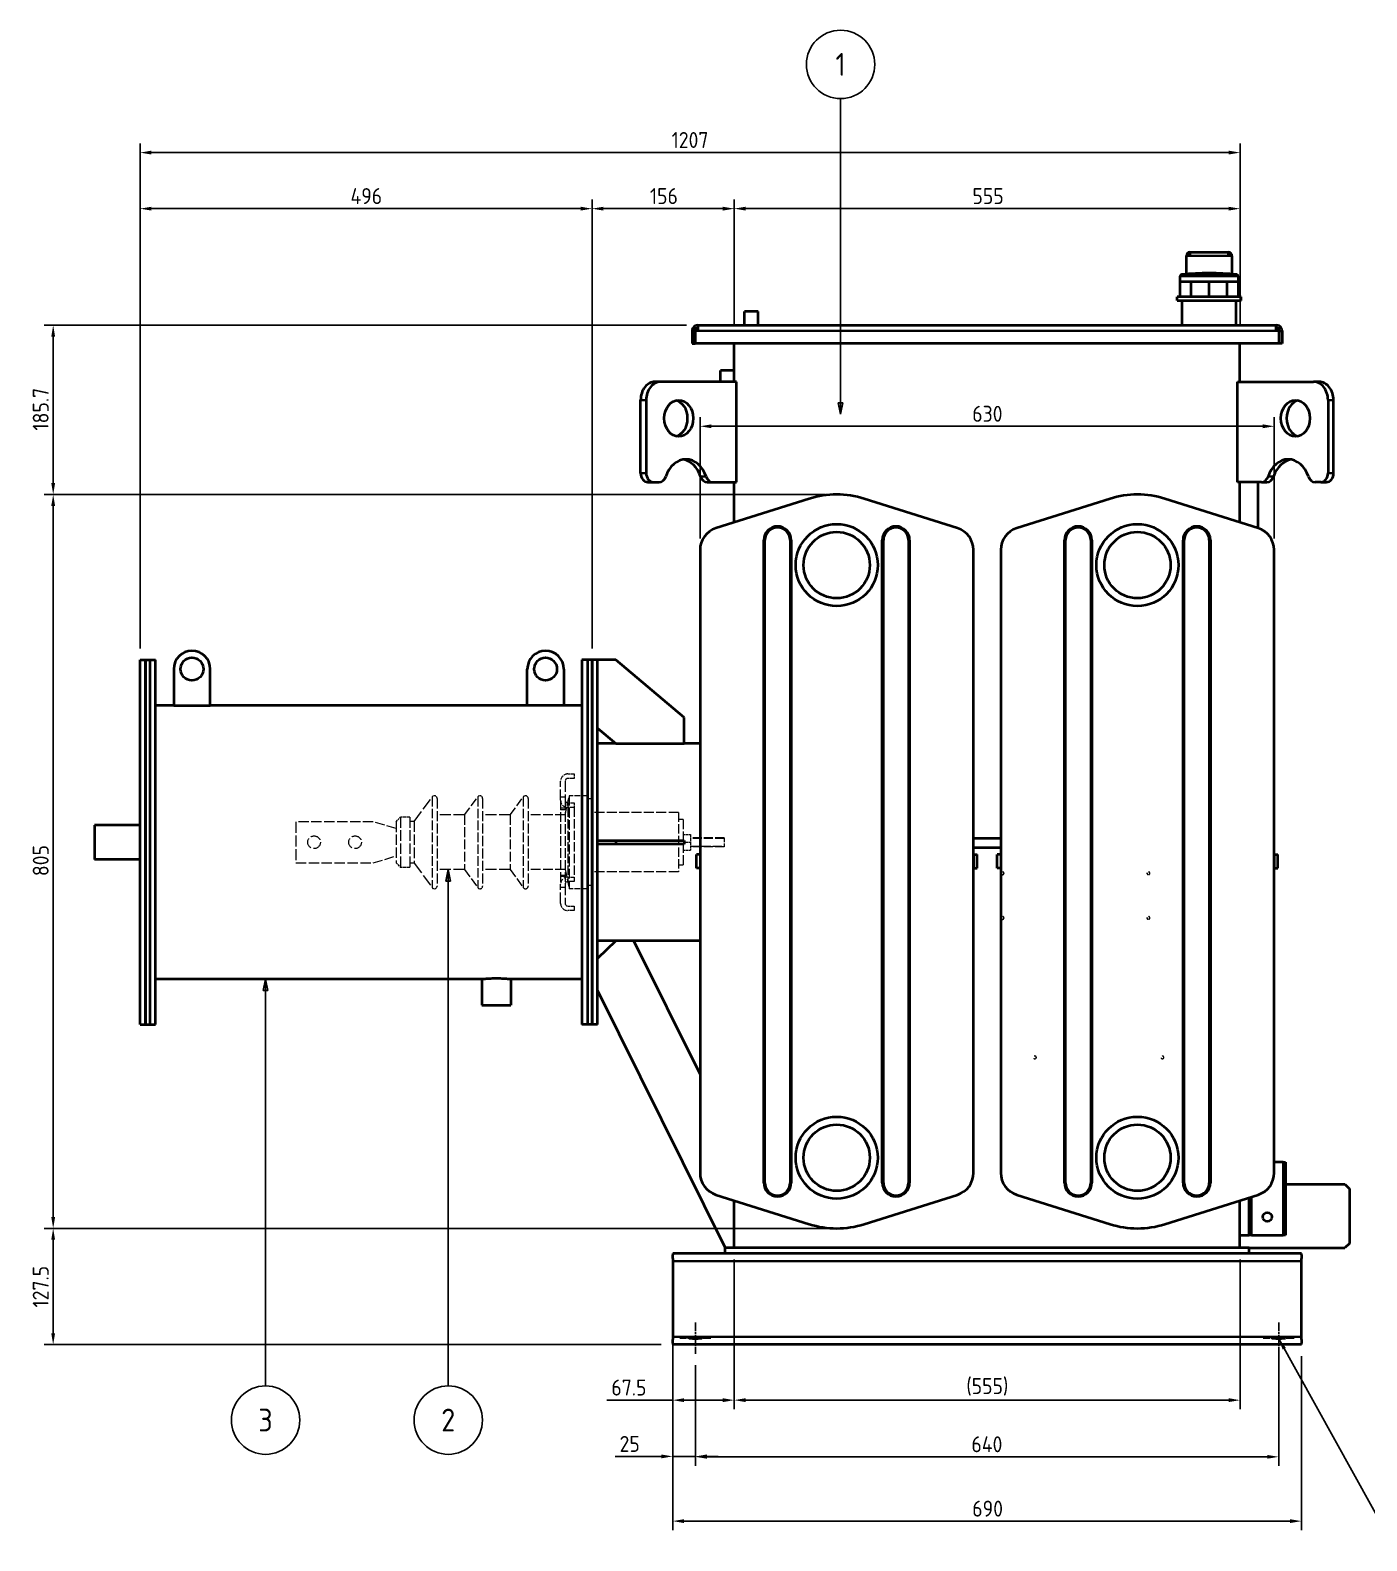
# Model space of a CAD drawing. Header units: millimetres. Extents: x 0 to 5945, y 0 to 4205.
# Drawn here: x 1477 to 2943, y 1028 to 2684 of the extents above; entities that cross this region are included whole.
import ezdxf

# ---------------------------------------------------------------- set-up
doc = ezdxf.new("R2010")
doc.units = ezdxf.units.MM
doc.header["$LTSCALE"] = 5
doc.linetypes.add('CHAIN', pattern=[0.3543, 0.2362, -0.0295, 0.0591, -0.0295])
doc.linetypes.add('DASHED', pattern=[0.2067, 0.1654, -0.0413])
for name, color, linetype, lineweight in [('가려진 것(ISO)', 2, 'DASHED', 18), ('가려진 좁은 것(ISO)', 2, 'DASHED', 18), ('가시적인 것(ISO)', 3, 'Continuous', 40), ('가시적인 좁은 것(ISO)', 3, 'Continuous', 35), ('기호(ISO)', 5, 'Continuous', 25), ('중심 표식(ISO)', 1, 'Continuous', 25), ('치수(ISO)', 2, 'Continuous', 25)]:
    doc.layers.add(name, color=color, linetype=linetype, lineweight=lineweight)
doc.styles.add('부품번호텍스트_PSTEK_POSCO', font='isocp.shx')
doc.styles.add('치수 텍스트_PSTEK_POSCO', font='isocp.shx')
doc.dimstyles.new('치수_PSTEK_POSCO', dxfattribs={"dimscale": 5, "dimtxt": 3.5, "dimasz": 2.5, "dimexe": 2, "dimexo": 2.5, "dimgap": 1, "dimtad": 1, "dimrnd": 1e-08, "dimdsep": 46, "dimtxsty": '치수 텍스트_PSTEK_POSCO', "dimcen": 0.09, "dimdle": 10, "dimclrd": 7, "dimclre": 7, "dimclrt": 2, "dimadec": 1, "dimazin": 2, "dimtfac": 1, "dimtmove": 0, "dimatfit": 3, "dimfxl": 0, "dimtolj": 1, "dimlwd": -1, "dimlwe": -1, "dimarcsym": 0})
doc.dimstyles.new('치수_PSTEK_POSCO$7', dxfattribs={"dimscale": 5, "dimtxt": 3.5, "dimasz": 2.5, "dimexe": 2, "dimexo": 2.5, "dimgap": 1, "dimtad": 1, "dimrnd": 1e-08, "dimdsep": 46, "dimtxsty": '치수 텍스트_PSTEK_POSCO', "dimcen": 0.09, "dimdle": 10, "dimclrd": 7, "dimclre": 7, "dimclrt": 2, "dimadec": 1, "dimazin": 2, "dimtfac": 1, "dimtmove": 0, "dimatfit": 3, "dimfxl": 0, "dimtolj": 1, "dimlwd": -1, "dimlwe": -1, "dimarcsym": 0})

# ---------------------------------------------------------------- blocks, each defined once
blk = doc.blocks.new('*D21')
at = {"layer": 'Defpoints', "color": 0}
for p in [(2249.2, 2488.7), (2249.2, 2348.7), (2093.2, 1993.7)]:
    blk.add_point(p, dxfattribs=at)
at = {"layer": '치수(ISO)', "color": 7}
for p, q in [((2093.2, 2006.2), (2093.2, 2498.7)), ((2105.7, 2488.7), (2236.7, 2488.7)), ((2249.2, 2361.2), (2249.2, 2498.7))]:
    blk.add_line(p, q, dxfattribs=at)
for points in [[(2105.7, 2490.8), (2105.7, 2486.6), (2093.2, 2488.7)], [(2236.7, 2490.8), (2236.7, 2486.6), (2249.2, 2488.7)]]:
    blk.add_solid(points, dxfattribs=at)
at = {"layer": '치수(ISO)', "color": 2, "insert": (2156.7, 2502.5), "char_height": 17.5, "attachment_point": 4, "style": '치수 텍스트_PSTEK_POSCO'}
blk.add_mtext('\\A1;156', dxfattribs=at)
blk = doc.blocks.new('*D22')
at = {"layer": 'Defpoints', "color": 0}
for p in [(2804.2, 2488.7), (2249.2, 2348.7), (2804.2, 2348.7)]:
    blk.add_point(p, dxfattribs=at)
at = {"layer": '치수(ISO)', "color": 7}
for p, q in [((2249.2, 2361.2), (2249.2, 2498.7)), ((2261.7, 2488.7), (2791.7, 2488.7)), ((2804.2, 2361.2), (2804.2, 2498.7))]:
    blk.add_line(p, q, dxfattribs=at)
for points in [[(2261.7, 2490.8), (2261.7, 2486.6), (2249.2, 2488.7)], [(2791.7, 2490.8), (2791.7, 2486.6), (2804.2, 2488.7)]]:
    blk.add_solid(points, dxfattribs=at)
at = {"layer": '치수(ISO)', "color": 2, "insert": (2510.6, 2502.5), "char_height": 17.5, "attachment_point": 4, "style": '치수 텍스트_PSTEK_POSCO'}
blk.add_mtext('\\A1;555', dxfattribs=at)
blk = doc.blocks.new('*D23')
at = {"layer": 'Defpoints', "color": 0}
for p in [(2093.2, 2488.7), (1597.2, 1993.7), (2093.2, 1993.7)]:
    blk.add_point(p, dxfattribs=at)
at = {"layer": '치수(ISO)', "color": 7}
for p, q in [((1597.2, 2006.2), (1597.2, 2498.7)), ((1609.7, 2488.7), (2080.7, 2488.7)), ((2093.2, 2006.2), (2093.2, 2498.7))]:
    blk.add_line(p, q, dxfattribs=at)
for points in [[(1609.7, 2490.8), (1609.7, 2486.6), (1597.2, 2488.7)], [(2080.7, 2490.8), (2080.7, 2486.6), (2093.2, 2488.7)]]:
    blk.add_solid(points, dxfattribs=at)
at = {"layer": '치수(ISO)', "color": 2, "insert": (1828.1, 2502.5), "char_height": 17.5, "attachment_point": 4, "style": '치수 텍스트_PSTEK_POSCO'}
blk.add_mtext('\\A1;496', dxfattribs=at)
blk = doc.blocks.new('*D29')
at = {"layer": 'Defpoints', "color": 0}
for p in [(2846.7, 1249.2), (2206.7, 1232.8), (2846.7, 1119.6)]:
    blk.add_point(p, dxfattribs=at)
at = {"layer": '치수(ISO)', "color": 7}
for p, q in [((2846.7, 1236.7), (2846.7, 1109.6)), ((2206.7, 1220.3), (2206.7, 1109.6)), ((2219.2, 1119.6), (2834.2, 1119.6))]:
    blk.add_line(p, q, dxfattribs=at)
for points in [[(2219.2, 1121.7), (2219.2, 1117.6), (2206.7, 1119.6)], [(2834.2, 1121.7), (2834.2, 1117.6), (2846.7, 1119.6)]]:
    blk.add_solid(points, dxfattribs=at)
at = {"layer": '치수(ISO)', "color": 2, "insert": (2509.5, 1133.4), "char_height": 17.5, "attachment_point": 4, "style": '치수 텍스트_PSTEK_POSCO'}
blk.add_mtext('\\A1;640', dxfattribs=at)
blk = doc.blocks.new('*D30')
at = {"layer": 'Defpoints', "color": 0}
for p in [(2181.7, 1242.7), (2871.7, 1242.7), (2181.7, 1049.1)]:
    blk.add_point(p, dxfattribs=at)
at = {"layer": '치수(ISO)', "color": 7}
for p, q in [((2181.7, 1230.2), (2181.7, 1039.1)), ((2871.7, 1230.2), (2871.7, 1039.1)), ((2859.2, 1049.1), (2194.2, 1049.1))]:
    blk.add_line(p, q, dxfattribs=at)
for points in [[(2194.2, 1051.2), (2194.2, 1047), (2181.7, 1049.1)], [(2859.2, 1051.2), (2859.2, 1047), (2871.7, 1049.1)]]:
    blk.add_solid(points, dxfattribs=at)
at = {"layer": '치수(ISO)', "color": 2, "insert": (2510.4, 1062.8), "char_height": 17.5, "attachment_point": 4, "style": '치수 텍스트_PSTEK_POSCO'}
blk.add_mtext('\\A1;690', dxfattribs=at)
blk = doc.blocks.new('*D31')
at = {"layer": 'Defpoints', "color": 0}
for p in [(2249.2, 1348.7), (2181.7, 1242.7), (2249.2, 1181.8)]:
    blk.add_point(p, dxfattribs=at)
at = {"layer": '치수(ISO)', "color": 7}
for p, q in [((2249.2, 1336.2), (2249.2, 1171.8)), ((2181.7, 1230.2), (2181.7, 1171.8)), ((2181.7, 1181.8), (2109.4, 1181.8)), ((2236.7, 1181.8), (2194.2, 1181.8))]:
    blk.add_line(p, q, dxfattribs=at)
for points in [[(2194.2, 1183.9), (2194.2, 1179.7), (2181.7, 1181.8)], [(2236.7, 1183.9), (2236.7, 1179.7), (2249.2, 1181.8)]]:
    blk.add_solid(points, dxfattribs=at)
at = {"layer": '치수(ISO)', "color": 2, "insert": (2114.4, 1195.6), "char_height": 17.5, "attachment_point": 4, "style": '치수 텍스트_PSTEK_POSCO'}
blk.add_mtext('\\A1;67.5', dxfattribs=at)
blk = doc.blocks.new('*D32')
at = {"layer": 'Defpoints', "color": 0}
for p in [(2249.2, 1348.7), (2804.2, 1348.7), (2804.2, 1181.8)]:
    blk.add_point(p, dxfattribs=at)
at = {"layer": '치수(ISO)', "color": 7}
for p, q in [((2249.2, 1336.2), (2249.2, 1171.8)), ((2804.2, 1336.2), (2804.2, 1171.8)), ((2261.7, 1181.8), (2791.7, 1181.8))]:
    blk.add_line(p, q, dxfattribs=at)
for points in [[(2261.7, 1183.9), (2261.7, 1179.7), (2249.2, 1181.8)], [(2791.7, 1183.9), (2791.7, 1179.7), (2804.2, 1181.8)]]:
    blk.add_solid(points, dxfattribs=at)
at = {"layer": '치수(ISO)', "color": 2, "insert": (2503.9, 1196.4), "char_height": 17.5, "attachment_point": 4, "style": '치수 텍스트_PSTEK_POSCO'}
blk.add_mtext('\\A1;(555)', dxfattribs=at)
blk = doc.blocks.new('*D33')
at = {"layer": 'Defpoints', "color": 0}
for p in [(2181.7, 1259.3), (2206.7, 1232.8), (2206.7, 1120.1)]:
    blk.add_point(p, dxfattribs=at)
at = {"layer": '치수(ISO)', "color": 7}
for p, q in [((2181.7, 1246.8), (2181.7, 1110.1)), ((2206.7, 1220.3), (2206.7, 1110.1)), ((2169.2, 1120.1), (2118.4, 1120.1)), ((2206.7, 1120.1), (2181.7, 1120.1)), ((2219.2, 1120.1), (2231.7, 1120.1))]:
    blk.add_line(p, q, dxfattribs=at)
for points in [[(2169.2, 1122.2), (2169.2, 1118), (2181.7, 1120.1)], [(2219.2, 1122.2), (2219.2, 1118), (2206.7, 1120.1)]]:
    blk.add_solid(points, dxfattribs=at)
at = {"layer": '치수(ISO)', "color": 2, "insert": (2123.4, 1133.8), "char_height": 17.5, "attachment_point": 4, "style": '치수 텍스트_PSTEK_POSCO'}
blk.add_mtext('\\A1;25', dxfattribs=at)
blk = doc.blocks.new('*D50')
at = {"layer": 'Defpoints', "color": 0}
for p in [(1501.9, 1370.2), (2361.7, 1370.2), (2181.7, 1242.7)]:
    blk.add_point(p, dxfattribs=at)
at = {"layer": '치수(ISO)', "color": 7}
for p, q in [((2349.2, 1370.2), (1491.9, 1370.2)), ((1501.9, 1255.2), (1501.9, 1357.7)), ((2169.2, 1242.7), (1491.9, 1242.7))]:
    blk.add_line(p, q, dxfattribs=at)
for points in [[(1499.8, 1357.7), (1504, 1357.7), (1501.9, 1370.2)], [(1499.8, 1255.2), (1504, 1255.2), (1501.9, 1242.7)]]:
    blk.add_solid(points, dxfattribs=at)
at = {"layer": '치수(ISO)', "color": 2, "insert": (1488.2, 1283.4), "char_height": 17.5, "attachment_point": 4, "rotation": 90, "style": '치수 텍스트_PSTEK_POSCO'}
blk.add_mtext('\\A1;127.5', dxfattribs=at)
blk = doc.blocks.new('*D51')
at = {"layer": 'Defpoints', "color": 0}
for p in [(1501.9, 2360.9), (2209.4, 2360.9), (2361.7, 2175.2)]:
    blk.add_point(p, dxfattribs=at)
at = {"layer": '치수(ISO)', "color": 7}
for p, q in [((2196.9, 2360.9), (1491.9, 2360.9)), ((1501.9, 2187.7), (1501.9, 2348.4)), ((2349.2, 2175.2), (1491.9, 2175.2))]:
    blk.add_line(p, q, dxfattribs=at)
for points in [[(1499.8, 2348.4), (1504, 2348.4), (1501.9, 2360.9)], [(1499.8, 2187.7), (1504, 2187.7), (1501.9, 2175.2)]]:
    blk.add_solid(points, dxfattribs=at)
at = {"layer": '치수(ISO)', "color": 2, "insert": (1488.2, 2245.3), "char_height": 17.5, "attachment_point": 4, "rotation": 90, "style": '치수 텍스트_PSTEK_POSCO'}
blk.add_mtext('\\A1;185.7', dxfattribs=at)
blk = doc.blocks.new('*D52')
at = {"layer": 'Defpoints', "color": 0}
for p in [(2841.7, 2250), (2211.7, 2114.4), (2841.7, 2114.4)]:
    blk.add_point(p, dxfattribs=at)
at = {"layer": '치수(ISO)', "color": 7}
for p, q in [((2211.7, 2126.9), (2211.7, 2260)), ((2841.7, 2126.9), (2841.7, 2260)), ((2224.2, 2250), (2829.2, 2250))]:
    blk.add_line(p, q, dxfattribs=at)
for points in [[(2224.2, 2252.1), (2224.2, 2247.9), (2211.7, 2250)], [(2829.2, 2252.1), (2829.2, 2247.9), (2841.7, 2250)]]:
    blk.add_solid(points, dxfattribs=at)
at = {"layer": '치수(ISO)', "color": 2, "insert": (2510.4, 2263.7), "char_height": 17.5, "attachment_point": 4, "style": '치수 텍스트_PSTEK_POSCO'}
blk.add_mtext('\\A1;630', dxfattribs=at)
blk = doc.blocks.new('*D53')
at = {"layer": 'Defpoints', "color": 0}
for p in [(2361.7, 2175.2), (1501.9, 1370.2), (2361.7, 1370.2)]:
    blk.add_point(p, dxfattribs=at)
at = {"layer": '치수(ISO)', "color": 7}
for p, q in [((2349.2, 2175.2), (1491.9, 2175.2)), ((1501.9, 2162.7), (1501.9, 1382.7)), ((2349.2, 1370.2), (1491.9, 1370.2))]:
    blk.add_line(p, q, dxfattribs=at)
for points in [[(1499.8, 2162.7), (1504, 2162.7), (1501.9, 2175.2)], [(1499.8, 1382.7), (1504, 1382.7), (1501.9, 1370.2)]]:
    blk.add_solid(points, dxfattribs=at)
at = {"layer": '치수(ISO)', "color": 2, "insert": (1488.2, 1756.6), "char_height": 17.5, "attachment_point": 4, "rotation": 90, "style": '치수 텍스트_PSTEK_POSCO'}
blk.add_mtext('\\A1;805', dxfattribs=at)
blk = doc.blocks.new('*D54')
at = {"layer": 'Defpoints', "color": 0}
for p in [(1597.2, 2550.2), (2804.2, 2348.7), (1597.2, 1993.7)]:
    blk.add_point(p, dxfattribs=at)
at = {"layer": '치수(ISO)', "color": 7}
for p, q in [((1597.2, 2006.2), (1597.2, 2560.2)), ((2804.2, 2361.2), (2804.2, 2560.2)), ((2791.7, 2550.2), (1609.7, 2550.2))]:
    blk.add_line(p, q, dxfattribs=at)
for points in [[(1609.7, 2552.3), (1609.7, 2548.1), (1597.2, 2550.2)], [(2791.7, 2552.3), (2791.7, 2548.1), (2804.2, 2550.2)]]:
    blk.add_solid(points, dxfattribs=at)
at = {"layer": '치수(ISO)', "color": 2, "insert": (2180.5, 2564), "char_height": 17.5, "attachment_point": 4, "style": '치수 텍스트_PSTEK_POSCO'}
blk.add_mtext('\\A1;1207', dxfattribs=at)

msp = doc.modelspace()

# ---------------------------------------------------------------- linework, layer by layer
at = {"layer": '가려진 것(ISO)', "ltscale": 14.274125}
for p, q in [((2058.704, 1839.858), (2058.704, 1860.721)), ((2063.704, 1860.721), (2063.704, 1839.858)), ((2058.704, 1726.721), (2058.704, 1747.584)), ((2063.704, 1747.584), (2063.704, 1726.721))]:
    msp.add_line(p, q, dxfattribs=at)
at = {"layer": '가려진 것(ISO)', "ltscale": 2.666475}
for p, q in [((2066.704, 1868.721), (2073.704, 1868.721)), ((2073.704, 1863.721), (2066.704, 1863.721)), ((2066.704, 1836.858), (2073.704, 1836.858)), ((2073.704, 1831.858), (2066.704, 1831.858)), ((2194.168, 1793.721), (2201.168, 1793.721)), ((2066.704, 1755.584), (2073.704, 1755.584)), ((2073.704, 1750.584), (2066.704, 1750.584)), ((2066.704, 1723.721), (2073.704, 1723.721)), ((2073.704, 1718.721), (2066.704, 1718.721))]:
    msp.add_line(p, q, dxfattribs=at)
at = {"layer": '가려진 것(ISO)', "ltscale": 2.693548}
for p, q in [((2073.704, 1868.721), (2073.704, 1863.721)), ((2073.704, 1836.858), (2073.704, 1831.858)), ((1878.168, 1816.221), (1883.168, 1821.221)), ((1878.168, 1771.221), (1883.168, 1766.221)), ((2073.704, 1755.584), (2073.704, 1750.584)), ((2073.704, 1723.721), (2073.704, 1718.721))]:
    msp.add_line(p, q, dxfattribs=at)
at = {"layer": '가려진 것(ISO)', "ltscale": 16.110058}
for p, q in [((1898.168, 1816.545), (1917.74, 1843.485)), ((1898.168, 1770.898), (1917.74, 1743.958))]:
    msp.add_line(p, q, dxfattribs=at)
at = {"layer": '가려진 것(ISO)', "ltscale": 13.26441}
for p, q in [((1923.168, 1841.721), (1923.168, 1745.721)), ((1973.168, 1841.721), (1973.168, 1745.721)), ((2023.168, 1841.721), (2023.168, 1745.721))]:
    msp.add_line(p, q, dxfattribs=at)
at = {"layer": '가려진 것(ISO)', "ltscale": 11.818505}
for p, q in [((1953.382, 1823.721), (1967.74, 1843.485)), ((2003.382, 1823.721), (2017.74, 1843.485)), ((1953.382, 1763.721), (1967.74, 1743.958)), ((2003.382, 1763.721), (2017.74, 1743.958))]:
    msp.add_line(p, q, dxfattribs=at)
at = {"layer": '가려진 것(ISO)', "ltscale": 1.904597}
for p, q in [((2063.704, 1843.208), (2058.704, 1843.208)), ((2093.168, 1841.221), (2088.168, 1841.221)), ((2063.704, 1831.208), (2058.704, 1831.208)), ((2058.704, 1829.721), (2063.704, 1829.721)), ((1898.168, 1816.545), (1893.168, 1816.545)), ((2193.168, 1818.721), (2188.168, 1818.721)), ((1898.168, 1770.898), (1893.168, 1770.898)), ((2058.704, 1757.721), (2063.704, 1757.721)), ((2193.168, 1768.721), (2188.168, 1768.721)), ((2063.704, 1756.234), (2058.704, 1756.234)), ((2063.704, 1744.234), (2058.704, 1744.234)), ((2093.168, 1746.221), (2088.168, 1746.221))]:
    msp.add_line(p, q, dxfattribs=at)
at = {"layer": '가려진 것(ISO)', "ltscale": 12.754741}
for p, q in [((2058.704, 1839.858), (2058.704, 1747.584)), ((2063.704, 1839.858), (2063.704, 1747.584))]:
    msp.add_line(p, q, dxfattribs=at)
at = {"layer": '가려진 것(ISO)', "ltscale": 10.386624}
for p, q in [((2063.704, 1823.721), (2068.168, 1844.721)), ((2063.704, 1763.721), (2068.168, 1742.721))]:
    msp.add_line(p, q, dxfattribs=at)
at = {"layer": '가려진 것(ISO)', "ltscale": 12.918983}
msp.add_line((2068.168, 1844.721), (2068.168, 1742.721), dxfattribs=at)
at = {"layer": '가려진 것(ISO)', "ltscale": 7.618686}
for p, q in [((2088.168, 1844.721), (2068.168, 1844.721)), ((2088.168, 1742.721), (2068.168, 1742.721))]:
    msp.add_line(p, q, dxfattribs=at)
at = {"layer": '가려진 것(ISO)', "ltscale": 14.617334}
for p, q in [((1953.382, 1823.721), (1923.168, 1823.721)), ((2003.382, 1823.721), (1973.168, 1823.721)), ((1953.382, 1763.721), (1923.168, 1763.721)), ((2003.382, 1763.721), (1973.168, 1763.721))]:
    msp.add_line(p, q, dxfattribs=at)
at = {"layer": '가려진 것(ISO)', "ltscale": 13.027546}
for p, q in [((1953.382, 1823.721), (1953.382, 1763.721)), ((2003.382, 1823.721), (2003.382, 1763.721))]:
    msp.add_line(p, q, dxfattribs=at)
at = {"layer": '가려진 것(ISO)', "ltscale": 13.074121}
for p, q in [((2063.704, 1823.721), (2023.168, 1823.721)), ((2063.704, 1763.721), (2023.168, 1763.721))]:
    msp.add_line(p, q, dxfattribs=at)
at = {"layer": '가려진 것(ISO)', "ltscale": 12.300302}
msp.add_line((2073.704, 1831.858), (2073.704, 1755.584), dxfattribs=at)
at = {"layer": '가려진 것(ISO)', "ltscale": 13.131522}
for p, q in [((2188.168, 1826.221), (2093.168, 1826.221)), ((2188.168, 1761.221), (2093.168, 1761.221))]:
    msp.add_line(p, q, dxfattribs=at)
at = {"layer": '가려진 것(ISO)', "ltscale": 12.349028}
msp.add_line((2188.168, 1826.221), (2188.168, 1761.221), dxfattribs=at)
at = {"layer": '가려진 것(ISO)', "ltscale": 13.707466}
for p, q in [((1853.168, 1816.221), (1768.168, 1816.221)), ((1768.168, 1771.221), (1853.168, 1771.221))]:
    msp.add_line(p, q, dxfattribs=at)
at = {"layer": '가려진 것(ISO)', "ltscale": 14.513788}
msp.add_line((1768.168, 1816.221), (1768.168, 1771.221), dxfattribs=at)
at = {"layer": '가려진 것(ISO)', "ltscale": 12.627366}
for p, q in [((1878.168, 1808.721), (1853.168, 1816.221)), ((1853.168, 1771.221), (1878.168, 1778.721))]:
    msp.add_line(p, q, dxfattribs=at)
at = {"layer": '가려진 것(ISO)', "ltscale": 13.678923}
msp.add_line((1878.168, 1816.221), (1878.168, 1771.221), dxfattribs=at)
at = {"layer": '가려진 것(ISO)', "ltscale": 13.932237}
for p, q in [((1883.168, 1821.221), (1883.168, 1766.221)), ((1893.168, 1821.221), (1893.168, 1766.221))]:
    msp.add_line(p, q, dxfattribs=at)
at = {"layer": '가려진 것(ISO)', "ltscale": 3.809293}
for p, q in [((1893.168, 1821.221), (1883.168, 1821.221)), ((1893.168, 1766.221), (1883.168, 1766.221))]:
    msp.add_line(p, q, dxfattribs=at)
at = {"layer": '가려진 것(ISO)', "ltscale": 13.875597}
msp.add_line((1898.168, 1816.545), (1898.168, 1770.898), dxfattribs=at)
at = {"layer": '가려진 것(ISO)', "ltscale": 12.665669}
msp.add_line((2193.168, 1818.721), (2193.168, 1768.721), dxfattribs=at)
at = {"layer": '가려진 것(ISO)', "ltscale": 3.047415}
for p, q in [((2193.168, 1802.221), (2201.168, 1802.221)), ((2193.168, 1785.221), (2201.168, 1785.221))]:
    msp.add_line(p, q, dxfattribs=at)
at = {"layer": '가려진 것(ISO)', "ltscale": 3.738802}
for p, q in [((2201.168, 1802.221), (2201.168, 1793.721)), ((2201.168, 1793.721), (2201.168, 1785.221))]:
    msp.add_line(p, q, dxfattribs=at)
at = {"layer": '가려진 것(ISO)', "ltscale": 11.933559}
for p, q in [((2238.168, 1798.721), (2201.168, 1798.721)), ((2238.168, 1797.824), (2201.168, 1797.824)), ((2201.168, 1789.618), (2238.168, 1789.618)), ((2238.168, 1788.721), (2201.168, 1788.721))]:
    msp.add_line(p, q, dxfattribs=at)
at = {"layer": '가려진 것(ISO)', "ltscale": 5.983681}
msp.add_line((2238.168, 1798.721), (2238.168, 1788.721), dxfattribs=at)
at = {"layer": '가려진 것(ISO)', "ltscale": 14.18555}
for centre in [(1788.168, 1793.721), (1833.168, 1793.721)]:
    msp.add_circle(centre, 7, dxfattribs=at)
at = {"layer": '가려진 것(ISO)', "ltscale": 5.820954}
for centre, start, end in [((2066.704, 1860.721), 90, 180), ((2066.704, 1839.858), 180, 270), ((2066.704, 1747.584), 90, 180), ((2066.704, 1726.721), 180, 270)]:
    msp.add_arc(centre, 8, start, end, dxfattribs=at)
at = {"layer": '가려진 것(ISO)', "ltscale": 2.182795}
for centre, start, end in [((2066.704, 1860.721), 90, 180), ((2066.704, 1839.858), 180, 270), ((2066.704, 1747.584), 90, 180), ((2066.704, 1726.721), 180, 270)]:
    msp.add_arc(centre, 3, start, end, dxfattribs=at)
at = {"layer": '가려진 것(ISO)', "ltscale": 2.872115}
for centre, start, end in [((1920.168, 1841.721), 0, 144), ((1970.168, 1841.721), 0, 144), ((2020.168, 1841.721), 0, 144), ((1920.168, 1745.721), 216, 0), ((1970.168, 1745.721), 216, 0), ((2020.168, 1745.721), 216, 0)]:
    msp.add_arc(centre, 3, start, end, dxfattribs=at)
at = {"layer": '가려진 것(ISO)', "ltscale": 2.839803}
for centre, start, end in [((2543.668, 1759.721), 166.092566, 76.092566), ((2703.668, 1759.721), 166.092566, 76.092566), ((2543.668, 1710.721), 166.092566, 76.092566), ((2703.668, 1710.721), 166.092566, 76.092566), ((2579.168, 1557.721), 212.870018, 122.870018), ((2719.168, 1557.721), 191.960772, 101.960772)]:
    msp.add_arc(centre, 1.582, start, end, dxfattribs=at)
at = {"layer": '가려진 것(ISO)', "ltscale": 2.692601}
for centre, start, end in [((2543.668, 1759.721), 166.092566, 76.092566), ((2703.668, 1759.721), 166.092566, 76.092566), ((2543.668, 1710.721), 166.092566, 76.092566), ((2703.668, 1710.721), 166.092566, 76.092566), ((2579.168, 1557.721), 212.870018, 122.870018), ((2719.168, 1557.721), 191.960772, 101.960772)]:
    msp.add_arc(centre, 1.5, start, end, dxfattribs=at)
at = {"layer": '가려진 좁은 것(ISO)', "ltscale": 12.605724}
for p, q in [((1917.74, 1843.485), (1917.74, 1743.958)), ((1967.74, 1843.485), (1967.74, 1743.958)), ((2017.74, 1843.485), (2017.74, 1743.958))]:
    msp.add_line(p, q, dxfattribs=at)
at = {"layer": '가려진 좁은 것(ISO)', "ltscale": 1.904597}
for p, q in [((2066.704, 1836.858), (2066.704, 1831.858)), ((2066.704, 1755.584), (2066.704, 1750.584))]:
    msp.add_line(p, q, dxfattribs=at)
at = {"layer": '가려진 좁은 것(ISO)', "ltscale": 12.300302}
msp.add_line((2066.704, 1831.858), (2066.704, 1755.584), dxfattribs=at)
at = {"layer": '가시적인 것(ISO)'}
for p, q in [((2749.368, 2436.921), (2745.368, 2436.921)), ((2745.368, 2416.994), (2745.368, 2436.921)), ((2749.368, 2436.921), (2749.368, 2440.921)), ((2749.368, 2440.921), (2791.368, 2440.921)), ((2791.368, 2440.921), (2791.368, 2436.921)), ((2795.368, 2436.921), (2791.368, 2436.921)), ((2795.368, 2436.921), (2795.368, 2416.994)), ((2738.368, 2408.921), (2738.368, 2414.577)), ((2738.368, 2408.921), (2744.479, 2408.921)), ((2738.368, 2391.921), (2738.368, 2408.921)), ((2744.479, 2408.921), (2750.59, 2408.921)), ((2750.59, 2408.921), (2760.479, 2408.921)), ((2750.59, 2391.921), (2750.59, 2408.921)), ((2760.479, 2408.921), (2770.368, 2408.921)), ((2770.368, 2408.921), (2780.256, 2408.921)), ((2770.368, 2391.921), (2770.368, 2408.921)), ((2780.256, 2408.921), (2790.145, 2408.921)), ((2790.145, 2408.921), (2796.256, 2408.921)), ((2790.145, 2391.921), (2790.145, 2408.921)), ((2796.256, 2408.921), (2802.368, 2408.921)), ((2802.368, 2408.921), (2802.368, 2414.577)), ((2802.368, 2391.921), (2802.368, 2408.921)), ((2805.368, 2391.921), (2735.368, 2391.921)), ((2735.368, 2387.921), (2735.368, 2391.921)), ((2735.368, 2387.921), (2805.368, 2387.921)), ((2740.868, 2360.921), (2740.868, 2387.921)), ((2799.868, 2360.921), (2799.868, 2387.921)), ((2805.368, 2387.921), (2805.368, 2391.921)), ((2275.468, 2375.921), (2260.468, 2375.921)), ((2260.468, 2360.921), (2260.468, 2375.921)), ((2275.468, 2360.921), (2275.468, 2375.921)), ((2206.168, 2354.521), (2202.968, 2354.521)), ((2202.968, 2354.521), (2202.968, 2340.921)), ((2206.168, 2340.921), (2206.168, 2354.521)), ((2209.368, 2354.521), (2206.268, 2354.521)), ((2206.268, 2354.521), (2206.268, 2340.921)), ((2209.368, 2360.921), (2843.968, 2360.921)), ((2209.368, 2360.921), (2209.368, 2357.721)), ((2209.368, 2357.721), (2209.368, 2354.521)), ((2843.968, 2357.721), (2843.968, 2360.921)), ((2843.968, 2354.521), (2843.968, 2357.721)), ((2847.068, 2354.521), (2843.968, 2354.521)), ((2847.068, 2354.521), (2847.068, 2340.921)), ((2847.168, 2340.921), (2847.168, 2354.521)), ((2847.168, 2354.521), (2850.368, 2354.521)), ((2850.368, 2354.521), (2850.368, 2340.921)), ((2202.968, 2340.921), (2206.168, 2340.921)), ((2847.068, 2340.921), (2206.268, 2340.921)), ((2249.168, 2298.721), (2249.168, 2340.921)), ((2804.168, 2298.721), (2804.168, 2340.921)), ((2850.368, 2340.921), (2847.168, 2340.921)), ((2234.168, 2298.721), (2234.168, 2311.221)), ((2249.168, 2311.221), (2234.168, 2311.221)), ((2168.441, 2298.721), (2162.365, 2298.721)), ((2251.842, 2298.721), (2168.441, 2298.721)), ((2251.842, 2188.721), (2251.842, 2298.721)), ((2801.493, 2298.721), (2884.895, 2298.721)), ((2801.493, 2188.721), (2801.493, 2298.721)), ((2890.97, 2298.721), (2884.895, 2298.721)), ((2146.479, 2198.721), (2146.479, 2278.721)), ((2152.555, 2278.721), (2152.555, 2198.721)), ((2900.781, 2278.721), (2900.781, 2198.721)), ((2906.856, 2198.721), (2906.856, 2278.721)), ((2154.422, 2188.721), (2160.498, 2188.721)), ((2160.498, 2188.721), (2166.788, 2188.721)), ((2219.619, 2188.721), (2225.694, 2188.721)), ((2225.694, 2188.721), (2251.842, 2188.721)), ((2249.168, 2144.603), (2249.168, 2188.721)), ((2827.641, 2188.721), (2801.493, 2188.721)), ((2804.168, 2144.603), (2804.168, 2188.721)), ((2823.668, 2188.721), (2823.668, 2138.455)), ((2827.641, 2188.721), (2833.716, 2188.721)), ((2892.838, 2188.721), (2886.547, 2188.721)), ((2892.838, 2188.721), (2898.913, 2188.721)), ((2331.597, 2170.593), (2229.15, 2138.291)), ((2494.185, 2138.291), (2391.738, 2170.593)), ((2661.597, 2170.593), (2559.15, 2138.291)), ((2824.185, 2138.291), (2721.738, 2170.593)), ((2281.668, 1420.221), (2281.668, 2125.221)), ((2282.859, 1420.221), (2282.859, 2125.221)), ((2310.476, 2125.221), (2310.476, 1420.221)), ((2311.668, 2125.221), (2311.668, 1420.221)), ((2411.668, 1420.221), (2411.668, 2125.221)), ((2412.859, 1420.221), (2412.859, 2125.221)), ((2440.476, 2125.221), (2440.476, 1420.221)), ((2441.668, 2125.221), (2441.668, 1420.221)), ((2611.668, 1420.221), (2611.668, 2125.221)), ((2612.859, 1420.221), (2612.859, 2125.221)), ((2640.476, 2125.221), (2640.476, 1420.221)), ((2641.668, 2125.221), (2641.668, 1420.221)), ((2741.668, 1420.221), (2741.668, 2125.221)), ((2742.859, 1420.221), (2742.859, 2125.221)), ((2770.476, 2125.221), (2770.476, 1420.221)), ((2771.668, 2125.221), (2771.668, 1420.221)), ((2211.668, 2114.449), (2211.668, 1430.994)), ((2511.668, 1430.994), (2511.668, 2114.449)), ((2541.668, 2114.449), (2541.668, 1430.994)), ((2841.668, 1430.994), (2841.668, 2114.449)), ((1597.168, 1593.721), (1597.168, 1993.721)), ((1597.168, 1993.721), (1603.168, 1993.721)), ((1603.168, 1993.721), (1603.168, 1593.721)), ((1603.168, 1993.721), (1608.168, 1993.721)), ((1603.168, 1593.721), (1603.168, 1993.721)), ((1608.168, 1593.721), (1608.168, 1993.721)), ((1608.168, 1593.721), (1608.168, 1993.721)), ((1608.168, 1993.721), (1614.168, 1993.721)), ((1614.168, 1593.721), (1614.168, 1993.721)), ((2082.168, 1993.721), (2082.168, 1593.721)), ((2088.168, 1993.721), (2082.168, 1993.721)), ((2088.168, 1993.721), (2088.168, 1593.721)), ((2093.168, 1993.721), (2088.168, 1993.721)), ((2088.168, 1993.721), (2088.168, 1593.721)), ((2093.168, 1993.721), (2093.168, 1593.721)), ((2099.168, 1993.721), (2093.168, 1993.721)), ((2093.168, 1593.721), (2093.168, 1993.721)), ((2099.168, 1993.721), (2099.168, 1993.711)), ((2119.168, 1993.721), (2099.168, 1993.721)), ((2099.168, 1795.721), (2099.168, 1993.711)), ((2194.168, 1930.534), (2119.168, 1993.721)), ((1634.168, 1983.721), (1634.168, 1943.721)), ((1674.168, 1943.721), (1674.168, 1983.721)), ((2022.168, 1943.721), (2022.168, 1983.721)), ((2062.168, 1983.721), (2062.168, 1943.721)), ((1634.168, 1943.721), (1614.168, 1943.721)), ((1634.168, 1943.721), (1674.168, 1943.721)), ((2022.168, 1943.721), (1674.168, 1943.721)), ((2062.168, 1943.721), (2022.168, 1943.721)), ((2082.168, 1943.721), (2062.168, 1943.721)), ((2194.168, 1901.871), (2194.168, 1930.534)), ((2099.168, 1918.721), (2119.168, 1901.871)), ((2119.168, 1901.871), (2099.168, 1901.871)), ((2119.168, 1901.871), (2194.168, 1901.871)), ((2211.668, 1901.871), (2194.168, 1901.871)), ((1547.168, 1812.471), (1547.168, 1774.971)), ((1597.168, 1812.471), (1547.168, 1812.471)), ((2099.168, 1795.721), (2119.168, 1795.721)), ((2099.168, 1793.721), (2099.168, 1795.721)), ((2099.168, 1791.721), (2099.168, 1793.721)), ((2119.168, 1791.721), (2099.168, 1791.721)), ((2099.168, 1593.721), (2099.168, 1791.721)), ((2119.168, 1795.721), (2194.168, 1795.721)), ((2119.168, 1795.721), (2119.168, 1791.721)), ((2194.168, 1791.721), (2119.168, 1791.721)), ((2194.168, 1795.721), (2194.168, 1791.721)), ((2541.668, 1797.721), (2511.668, 1797.721)), ((1597.168, 1774.971), (1547.168, 1774.971)), ((2211.668, 1780.221), (2207.668, 1780.221)), ((2207.668, 1765.221), (2207.668, 1780.221)), ((2211.668, 1780.221), (2211.668, 1765.221)), ((2541.668, 1787.721), (2511.668, 1787.721)), ((2511.668, 1780.221), (2515.668, 1780.221)), ((2511.668, 1780.221), (2511.668, 1765.221)), ((2515.668, 1765.221), (2515.668, 1780.221)), ((2541.668, 1780.221), (2537.668, 1780.221)), ((2537.668, 1765.221), (2537.668, 1780.221)), ((2541.668, 1780.221), (2541.668, 1765.221)), ((2841.668, 1780.221), (2845.668, 1780.221)), ((2841.668, 1780.221), (2841.668, 1765.221)), ((2845.668, 1765.221), (2845.668, 1780.221)), ((2211.668, 1765.221), (2207.668, 1765.221)), ((2511.668, 1765.221), (2515.668, 1765.221)), ((2541.668, 1765.221), (2537.668, 1765.221)), ((2841.668, 1765.221), (2845.668, 1765.221)), ((2119.168, 1685.571), (2099.168, 1666.168)), ((2119.168, 1685.571), (2099.168, 1685.571)), ((2139.168, 1685.571), (2119.168, 1685.571)), ((2211.668, 1539.304), (2139.168, 1685.571)), ((2211.668, 1685.571), (2139.168, 1685.571)), ((1972.168, 1643.721), (1614.168, 1643.721)), ((1972.168, 1643.721), (1972.168, 1614.921)), ((2004.168, 1643.721), (2004.168, 1614.921)), ((2082.168, 1643.721), (2004.168, 1643.721)), ((2099.168, 1631.168), (2239.168, 1348.721)), ((1972.168, 1614.921), (2004.168, 1614.921)), ((1597.168, 1593.721), (1603.168, 1593.721)), ((1603.168, 1593.721), (1608.168, 1593.721)), ((1608.168, 1593.721), (1614.168, 1593.721)), ((2088.168, 1593.721), (2082.168, 1593.721)), ((2093.168, 1593.721), (2088.168, 1593.721)), ((2099.168, 1593.721), (2093.168, 1593.721)), ((2851.668, 1442.721), (2841.668, 1442.721)), ((2851.668, 1442.721), (2854.168, 1442.721)), ((2854.168, 1442.721), (2854.168, 1362.721)), ((2854.168, 1418.721), (2919.168, 1418.721)), ((2919.168, 1418.721), (2924.168, 1413.721)), ((2924.168, 1413.721), (2924.168, 1353.721)), ((2229.15, 1407.151), (2331.597, 1374.85)), ((2249.168, 1348.721), (2249.168, 1400.839)), ((2391.738, 1374.85), (2494.185, 1407.151)), ((2559.15, 1407.151), (2661.597, 1374.85)), ((2721.738, 1374.85), (2824.185, 1407.151)), ((2804.168, 1348.721), (2804.168, 1400.839)), ((2814.168, 1362.721), (2814.168, 1403.992)), ((2804.168, 1362.721), (2814.168, 1362.721)), ((2816.668, 1362.721), (2814.168, 1362.721)), ((2816.668, 1362.721), (2851.668, 1362.721)), ((2854.168, 1362.721), (2851.668, 1362.721)), ((2181.668, 1342.721), (2181.668, 1341.074)), ((2871.668, 1342.721), (2181.668, 1342.721)), ((2814.168, 1348.721), (2239.168, 1348.721)), ((2239.168, 1342.721), (2239.168, 1348.721)), ((2814.168, 1348.721), (2919.168, 1348.721)), ((2814.168, 1342.721), (2814.168, 1348.721)), ((2871.668, 1341.074), (2871.668, 1342.721)), ((2924.168, 1353.721), (2919.168, 1348.721)), ((2181.668, 1337.089), (2181.668, 1341.074)), ((2181.668, 1337.089), (2181.668, 1334.11)), ((2181.668, 1334.11), (2181.668, 1326.141)), ((2181.668, 1326.141), (2181.668, 1259.302)), ((2871.668, 1341.074), (2871.668, 1337.089)), ((2871.668, 1334.11), (2871.668, 1337.089)), ((2871.668, 1326.141), (2871.668, 1334.11)), ((2871.668, 1259.302), (2871.668, 1326.141)), ((2181.668, 1259.302), (2181.668, 1251.332)), ((2871.668, 1251.332), (2871.668, 1259.302)), ((2181.668, 1251.332), (2181.668, 1248.353)), ((2181.668, 1244.369), (2181.668, 1248.353)), ((2181.668, 1244.369), (2181.668, 1242.721)), ((2871.668, 1242.721), (2181.668, 1242.721)), ((2871.668, 1248.353), (2871.668, 1251.332)), ((2871.668, 1248.353), (2871.668, 1244.369)), ((2871.668, 1242.721), (2871.668, 1244.369))]:
    msp.add_line(p, q, dxfattribs=at)
for centre, radius in [((2361.668, 2097.721), 45), ((2691.668, 2097.721), 45), ((2361.668, 2097.721), 36.34), ((2691.668, 2097.721), 36.34), ((1654.168, 1983.721), 12.5), ((2042.168, 1983.721), 12.5), ((2361.668, 1447.721), 45), ((2691.668, 1447.721), 45), ((2361.668, 1447.721), 36.34), ((2691.668, 1447.721), 36.34), ((2834.168, 1382.721), 5)]:
    msp.add_circle(centre, radius, dxfattribs=at)
for centre, radius, start, end in [((2749.368, 2436.921), 4, 90, 180), ((2749.368, 2436.921), 2, 90, 180), ((2791.368, 2436.921), 4, 0, 90), ((2791.368, 2436.921), 2, 0, 90), ((2740.368, 2414.577), 2, 95.130036, 180), ((2770.368, 2080.412), 337.509, 84.869964, 95.130036), ((2800.368, 2414.577), 2, 0, 84.869964), ((2209.368, 2354.521), 6.4, 150, 180), ((2209.368, 2354.521), 6.4, 90, 150), ((2209.368, 2354.521), 3.2, 90, 180), ((2843.968, 2354.521), 6.4, 30, 90), ((2843.968, 2354.521), 3.2, 0, 90), ((2843.968, 2354.521), 6.4, 0, 30), ((2361.668, 2075.221), 100, 72.5, 107.5), ((2691.668, 2075.221), 100, 72.5, 107.5), ((2236.668, 2114.449), 25, 107.5, 180), ((2296.668, 2125.221), 15, 0, 180), ((2296.668, 2125.221), 13.808, 0, 180), ((2426.668, 2125.221), 15, 0, 180), ((2426.668, 2125.221), 13.808, 0, 180), ((2486.668, 2114.449), 25, 0, 72.5), ((2566.668, 2114.449), 25, 107.5, 180), ((2626.668, 2125.221), 15, 0, 180), ((2626.668, 2125.221), 13.808, 0, 180), ((2756.668, 2125.221), 15, 0, 180), ((2756.668, 2125.221), 13.808, 0, 180), ((2816.668, 2114.449), 25, 0, 72.5), ((1654.168, 1983.721), 20, 0, 180), ((2042.168, 1983.721), 20, 0, 180), ((2236.668, 1430.994), 25, 180, 252.5), ((2486.668, 1430.994), 25, 287.5, 0), ((2566.668, 1430.994), 25, 180, 252.5), ((2816.668, 1430.994), 25, 287.5, 0), ((2296.668, 1420.221), 15, 180, 0), ((2296.668, 1420.221), 13.808, 180, 0), ((2426.668, 1420.221), 15, 180, 0), ((2426.668, 1420.221), 13.808, 180, 0), ((2626.668, 1420.221), 15, 180, 0), ((2626.668, 1420.221), 13.808, 180, 0), ((2756.668, 1420.221), 15, 180, 0), ((2756.668, 1420.221), 13.808, 180, 0), ((2361.668, 1470.221), 100, 252.5, 287.5), ((2691.668, 1470.221), 100, 252.5, 287.5)]:
    msp.add_arc(centre, radius, start, end, dxfattribs=at)
for centre, major_axis, start_param, end_param in [((2162.365, 2278.721), (0, 20), 0, 1.57079633), ((2168.441, 2278.721), (0, 20), 0, 1.57079633), ((2884.895, 2278.721), (0, 20), 4.71238898, 6.28318531), ((2890.97, 2278.721), (0, 20), 4.71238898, 6.28318531), ((2182.223, 2258.721), (0, -20), 0.19239882, 2.94919384), ((2871.112, 2258.721), (0, 20), 0.19239882, 2.94919384), ((2196.241, 2183.721), (0, 30), 5.09678575, 7.46958486), ((2190.166, 2183.721), (0, 30), 5.09678575, 6.15536151), ((2857.094, 2183.721), (0, 30), 5.09678575, 7.46958486), ((2863.169, 2183.721), (0, 30), 0.1278238, 1.18639955), ((2154.422, 2198.721), (0, -10), 4.71238898, 6.28318531), ((2160.498, 2198.721), (0, -10), 4.71238898, 6.28318531), ((2166.788, 2198.721), (0, -10), 0, 1.18639955), ((2219.619, 2198.721), (0, -10), 5.09678575, 6.28318531), ((2225.694, 2198.721), (0, -10), 5.09678575, 6.28318531), ((2827.641, 2198.721), (0, -10), 0, 1.18639955), ((2833.716, 2198.721), (0, -10), 0, 1.18639955), ((2886.547, 2198.721), (0, -10), 5.09678575, 6.28318531), ((2892.838, 2198.721), (0, -10), 0, 1.57079633), ((2898.913, 2198.721), (0, -10), 0, 1.57079633)]:
    msp.add_ellipse(centre, major_axis=major_axis, ratio=0.79430029, start_param=start_param, end_param=end_param, dxfattribs=at)
for centre, major_axis, ratio in [((2188.298, 2258.721), (0, 20), 0.79430029), ((2865.037, 2258.721), (0, 20), 0.79430029), ((2206.668, 1249.784), (7, 0), 0.08748866), ((2846.668, 1249.784), (7, 0), 0.08748866)]:
    msp.add_ellipse(centre, major_axis=major_axis, ratio=ratio, dxfattribs=at)
for points, knots in [([(1972.168, 1643.721), (1972.206, 1643.725), (1972.264, 1643.732), (1972.669, 1643.774), (1972.978, 1643.806), (1973.795, 1643.887), (1974.303, 1643.935), (1975.478, 1644.039), (1976.144, 1644.095), (1977.564, 1644.202), (1978.366, 1644.258), (1980.112, 1644.362), (1981.057, 1644.411), (1983.028, 1644.492), (1984.056, 1644.524), (1986.123, 1644.567), (1987.162, 1644.577), (1988.168, 1644.577)], [7.23829733, 7.23829733, 7.23829733, 7.23829733, 7.53989239, 7.53989239, 7.84148744, 7.84148744, 8.1430825, 8.1430825, 8.44467756, 8.44467756, 8.74627394, 8.74627394, 9.04787033, 9.04787033, 9.34946672, 9.34946672, 9.6510631, 9.6510631, 9.6510631, 9.6510631]), ([(1988.168, 1644.577), (1989.173, 1644.577), (1990.212, 1644.567), (1992.279, 1644.524), (1993.307, 1644.492), (1995.278, 1644.411), (1996.223, 1644.362), (1997.969, 1644.258), (1998.771, 1644.202), (2000.191, 1644.095), (2000.857, 1644.039), (2002.032, 1643.935), (2002.54, 1643.887), (2003.357, 1643.806), (2003.666, 1643.774), (2004.071, 1643.732), (2004.129, 1643.725), (2004.168, 1643.721)], [0, 0, 0, 0, 0.30159639, 0.30159639, 0.60319277, 0.60319277, 0.90478916, 0.90478916, 1.20638555, 1.20638555, 1.50798061, 1.50798061, 1.80957566, 1.80957566, 2.11117072, 2.11117072, 2.41276578, 2.41276578, 2.41276578, 2.41276578])]:
    msp.add_open_spline(points, degree=3, knots=knots, dxfattribs=at)
at = {"layer": '가시적인 좁은 것(ISO)'}
for p, q in [((2791.368, 2436.921), (2749.368, 2436.921)), ((2802.368, 2414.577), (2738.368, 2414.577)), ((2740.189, 2416.569), (2800.546, 2416.569)), ((2209.168, 2357.721), (2203.825, 2357.721)), ((2843.968, 2354.521), (2209.368, 2354.521)), ((2849.51, 2357.721), (2844.168, 2357.721)), ((2146.479, 2278.721), (2152.555, 2278.721)), ((2900.781, 2278.721), (2906.856, 2278.721)), ((2152.555, 2198.721), (2146.479, 2198.721)), ((2218.331, 2194.971), (2212.256, 2194.971)), ((2841.079, 2194.971), (2835.004, 2194.971)), ((2906.856, 2198.721), (2900.781, 2198.721)), ((2281.668, 2125.221), (2282.859, 2125.221)), ((2311.668, 2125.221), (2310.476, 2125.221)), ((2411.668, 2125.221), (2412.859, 2125.221)), ((2441.668, 2125.221), (2440.476, 2125.221)), ((2611.668, 2125.221), (2612.859, 2125.221)), ((2641.668, 2125.221), (2640.476, 2125.221)), ((2741.668, 2125.221), (2742.859, 2125.221)), ((2771.668, 2125.221), (2770.476, 2125.221)), ((2851.668, 1442.721), (2851.668, 1362.721)), ((2281.668, 1420.221), (2282.859, 1420.221)), ((2311.668, 1420.221), (2310.476, 1420.221)), ((2411.668, 1420.221), (2412.859, 1420.221)), ((2441.668, 1420.221), (2440.476, 1420.221)), ((2611.668, 1420.221), (2612.859, 1420.221)), ((2641.668, 1420.221), (2640.476, 1420.221)), ((2741.668, 1420.221), (2742.859, 1420.221)), ((2771.668, 1420.221), (2770.476, 1420.221)), ((2816.668, 1362.721), (2816.668, 1404.781)), ((2871.668, 1334.11), (2181.668, 1334.11)), ((2871.668, 1251.332), (2181.668, 1251.332))]:
    msp.add_line(p, q, dxfattribs=at)
at = {"layer": '기호(ISO)', "color": 7}
for p, q in [((2365.931, 2275.875), (2365.931, 2609.43)), ((2363.431, 2275.875), (2365.931, 2263.375)), ((2368.431, 2275.875), (2363.431, 2275.875)), ((2365.931, 2275.875), (2365.931, 2263.375)), ((2365.931, 2263.375), (2368.431, 2275.875)), ((1935.395, 1763.721), (1932.895, 1751.221)), ((1935.395, 1751.221), (1935.395, 1763.721)), ((1937.895, 1751.221), (1935.395, 1763.721)), ((1932.895, 1751.221), (1937.895, 1751.221)), ((1935.395, 1751.221), (1935.395, 1197.363)), ((1734.916, 1643.721), (1732.416, 1631.221)), ((1734.916, 1631.221), (1734.916, 1643.721)), ((1737.416, 1631.221), (1734.916, 1643.721)), ((1732.416, 1631.221), (1737.416, 1631.221)), ((1734.916, 1631.221), (1734.916, 1197.363))]:
    msp.add_line(p, q, dxfattribs=at)
at = {"layer": '기호(ISO)', "color": 7, "flags": 128}
for points in [[(2363.431, 2275.875), (2365.931, 2263.375)], [(1937.895, 1751.221), (1935.395, 1763.721)], [(1737.416, 1631.221), (1734.916, 1643.721)]]:
    msp.add_lwpolyline(points, dxfattribs=at)
at = {"layer": '기호(ISO)'}
for centre in [(2365.931, 2646.93), (1734.916, 1159.863), (1935.395, 1159.863)]:
    msp.add_circle(centre, 37.5, dxfattribs=at)
at = {"layer": '기호(ISO)', "color": 7}
for points in [[(2363.431, 2275.875), (2365.931, 2263.375), (2368.431, 2275.875), (2363.431, 2275.875)], [(1937.895, 1751.221), (1935.395, 1763.721), (1932.895, 1751.221), (1937.895, 1751.221)], [(1737.416, 1631.221), (1734.916, 1643.721), (1732.416, 1631.221), (1737.416, 1631.221)]]:
    msp.add_solid(points, dxfattribs=at)
at = {"layer": '중심 표식(ISO)', "linetype": 'CHAIN', "ltscale": 7.567996}
for p, q in [((2206.668, 1266.811), (2206.668, 1232.757)), ((2846.668, 1266.811), (2846.668, 1232.757))]:
    msp.add_line(p, q, dxfattribs=at)
at = {"layer": '중심 표식(ISO)', "linetype": 'CHAIN', "ltscale": 7.55611}
for p, q in [((2223.668, 1249.784), (2189.668, 1249.784)), ((2863.668, 1249.784), (2829.668, 1249.784))]:
    msp.add_line(p, q, dxfattribs=at)

# ---------------------------------------------------------------- texts
at = {"layer": '기호(ISO)', "color": 7, "char_height": 25, "attachment_point": 5, "style": '부품번호텍스트_PSTEK_POSCO'}
for s, insert in [('1', (2365.931, 2646.93)), ('3', (1734.916, 1159.982)), ('2', (1935.395, 1159.982))]:
    msp.add_mtext(s, dxfattribs=dict(at, insert=insert))

# ---------------------------------------------------------------- dimensions: what is measured, and where the dimension line sits
at = {"layer": '치수(ISO)', "color": 7}
for base, p1, p2, override, picture, middle in [((1597.168, 2550.23), (2804.168, 2348.721), (1597.168, 1993.721), {"dimdec": 2, "dimtp": 0, "dimtm": 0, "dimtdec": 2, "dimtofl": 0, "dimatfit": 1}, '*D54', (2200.668, 2550.23)), ((2804.168, 2488.721), (2249.168, 2348.721), (2804.168, 2348.721), {"dimdec": 2, "dimtp": 0, "dimtm": 0, "dimtdec": 2, "dimtofl": 0, "dimatfit": 1}, '*D22', (2526.668, 2488.721)), ((2249.168, 1181.821), (2181.668, 1242.721), (2249.168, 1348.721), {"dimdec": 2, "dimtp": 0, "dimtm": 0, "dimtdec": 2, "dimtofl": 0, "dimatfit": 2}, '*D31', (2133.625, 1181.821))]:
    dim = msp.add_linear_dim(base=base, p1=p1, p2=p2, dimstyle='치수_PSTEK_POSCO', override=override, dxfattribs=at)
    dim.commit()
    dim.dimension.update_dxf_attribs({"geometry": picture, "text_midpoint": middle, "dimtype": 160})
for base, p1, p2, angle, override, picture, middle in [((2093.168, 2488.721), (1597.168, 1993.721), (2093.168, 1993.721), 180, {"dimdec": 2, "dimtp": 0, "dimtm": 0, "dimtdec": 2, "dimtofl": 0, "dimatfit": 1}, '*D23', (1845.168, 2488.721)), ((2249.168, 2488.721), (2093.168, 1993.721), (2249.168, 2348.721), 180, {"dimdec": 2, "dimtp": 0, "dimtm": 0, "dimtdec": 2, "dimtofl": 0, "dimatfit": 1}, '*D21', (2171.168, 2488.721)), ((1501.916, 2360.921), (2361.668, 2175.221), (2209.368, 2360.921), 90, {"dimdec": 2, "dimtp": 0, "dimtm": 0, "dimtdec": 2, "dimtofl": 0, "dimatfit": 1}, '*D51', (1501.916, 2268.071)), ((2841.668, 2249.997), (2211.668, 2114.449), (2841.668, 2114.449), 180, {"dimdec": 2, "dimtp": 0, "dimtm": 0, "dimtdec": 2, "dimtofl": 0, "dimatfit": 1}, '*D52', (2526.668, 2249.997)), ((1501.916, 1370.221), (2361.668, 2175.221), (2361.668, 1370.221), 90, {"dimdec": 2, "dimtp": 0, "dimtm": 0, "dimtdec": 2, "dimtofl": 0, "dimatfit": 1}, '*D53', (1501.916, 1772.721)), ((1501.916, 1370.221), (2181.668, 1242.721), (2361.668, 1370.221), 90, {"dimdec": 2, "dimtp": 0, "dimtm": 0, "dimtdec": 2, "dimtofl": 0, "dimatfit": 1}, '*D50', (1501.916, 1306.471)), ((2206.668, 1120.083), (2181.668, 1259.302), (2206.668, 1232.757), 180, {"dimdec": 2, "dimtp": 0, "dimtm": 0, "dimtdec": 2, "dimtofl": 1, "dimatfit": 1}, '*D33', (2133.625, 1120.083)), ((2181.668, 1049.086), (2871.668, 1242.721), (2181.668, 1242.721), 180, {"dimdec": 2, "dimtp": 0, "dimtm": 0, "dimtdec": 2, "dimtofl": 0, "dimatfit": 1}, '*D30', (2526.668, 1049.086)), ((2846.668, 1119.646), (2206.668, 1232.757), (2846.668, 1249.171), 180, {"dimdec": 2, "dimtp": 0, "dimtm": 0, "dimtdec": 2, "dimtofl": 0, "dimatfit": 1}, '*D29', (2526.668, 1119.646))]:
    dim = msp.add_linear_dim(base=base, p1=p1, p2=p2, angle=angle, dimstyle='치수_PSTEK_POSCO', override=override, dxfattribs=at)
    dim.commit()
    dim.dimension.update_dxf_attribs({"geometry": picture, "text_midpoint": middle, "dimtype": 160})
dim = msp.add_linear_dim(base=(2804.168, 1181.821), p1=(2249.168, 1348.721), p2=(2804.168, 1348.721), text='(<>)', dimstyle='치수_PSTEK_POSCO', override={"dimgap": 1, "dimdec": 2, "dimtol": 0, "dimlim": 0, "dimtp": 0, "dimtm": 0, "dimtdec": 2, "dimtofl": 0, "dimatfit": 1}, dxfattribs=at)
dim.commit()
dim.dimension.update_dxf_attribs({"geometry": '*D32', "text_midpoint": (2526.668, 1181.821), "dimtype": 160})

# ---------------------------------------------------------------- leaders
at = {"layer": '기호(ISO)', "color": 7, "annotation_type": 0, "has_hookline": 1, "hookline_direction": 0, "text_width": 239.593}
msp.add_leader([(2846.668, 1249.171), (2969.626, 1027.54), (2982.126, 1027.54)], dimstyle='치수_PSTEK_POSCO$7', override={"dimtad": 0}, dxfattribs=at)

doc.saveas('drawing.dxf')
